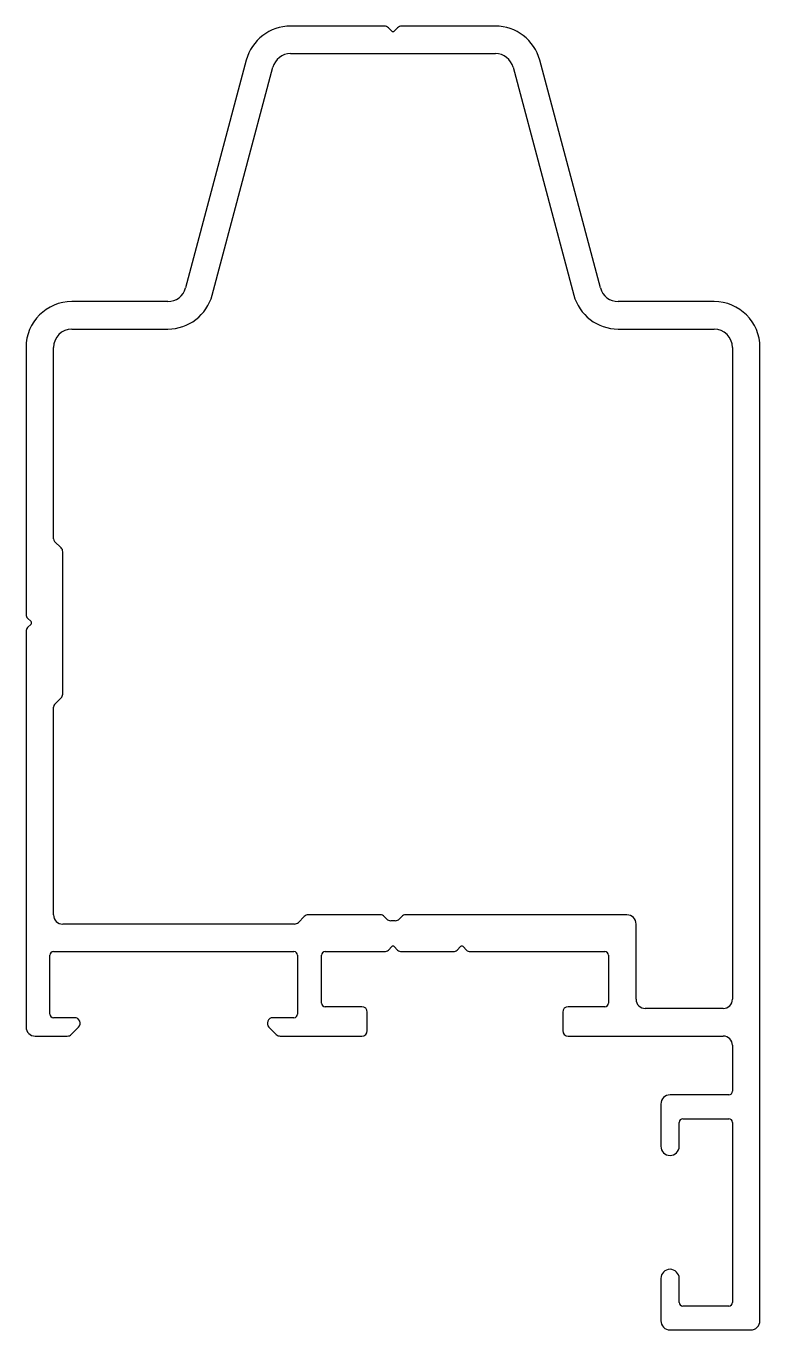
# Model space of a CAD drawing. Extents: x 3.6 to 43.6, y 2.1 to 73.1.
import ezdxf

# ---------------------------------------------------------------- set-up
doc = ezdxf.new("R2010")
doc.units = 0
doc.layers.get('0').update_dxf_attribs({"linetype": 'CONTINUOUS'})

msp = doc.modelspace()

# ---------------------------------------------------------------- linework, layer by layer
for p, q in [((23.15, 73.129), (18.036, 73.129)), ((23.545, 72.858), (23.362, 73.041)), ((23.869, 73.041), (23.686, 72.858)), ((29.195, 73.129), (24.081, 73.129)), ((15.621, 71.273), (12.313, 58.871)), ((18.036, 71.629), (29.195, 71.629)), ((34.917, 58.871), (31.61, 71.273)), ((13.763, 58.485), (17.07, 70.887)), ((30.161, 70.887), (33.468, 58.485)), ((11.347, 58.129), (6.115, 58.129)), ((41.115, 58.129), (35.884, 58.129)), ((6.115, 56.629), (11.347, 56.629)), ((35.884, 56.629), (41.115, 56.629)), ((3.615, 55.629), (3.615, 41.095)), ((5.115, 45.212), (5.115, 55.629)), ((42.115, 55.629), (42.115, 20.133)), ((43.615, 2.629), (43.615, 55.629)), ((5.528, 44.717), (5.174, 45.071)), ((5.615, 36.753), (5.616, 44.505)), ((3.703, 40.883), (3.886, 40.7)), ((3.886, 40.558), (3.703, 40.376)), ((3.615, 40.163), (3.615, 18.629)), ((5.174, 36.188), (5.528, 36.541)), ((5.115, 24.729), (5.115, 36.046)), ((18.244, 24.229), (5.615, 24.229)), ((18.78, 24.641), (18.456, 24.317)), ((22.925, 24.733), (18.991, 24.733)), ((23.277, 24.502), (23.136, 24.643)), ((23.741, 24.414), (23.489, 24.414)), ((24.094, 24.643), (23.953, 24.502)), ((36.365, 24.733), (24.306, 24.733)), ((36.865, 20.133), (36.865, 24.233)), ((5.115, 22.729), (18.215, 22.729)), ((19.915, 22.729), (23.15, 22.729)), ((23.362, 22.817), (23.545, 23)), ((23.686, 23), (23.869, 22.817)), ((24.081, 22.729), (26.9, 22.729)), ((27.112, 22.817), (27.295, 23)), ((27.436, 23), (27.619, 22.817)), ((27.831, 22.729), (35.165, 22.729)), ((4.915, 19.329), (4.915, 22.529)), ((18.415, 22.529), (18.415, 19.329)), ((19.715, 19.929), (19.715, 22.529)), ((35.365, 22.529), (35.365, 19.929)), ((21.915, 19.729), (19.915, 19.729)), ((22.215, 18.429), (22.215, 19.429)), ((32.865, 19.429), (32.865, 18.429)), ((35.165, 19.729), (33.165, 19.729)), ((41.615, 19.633), (37.365, 19.633)), ((6.265, 19.129), (5.115, 19.129)), ((6.078, 18.217), (6.478, 18.617)), ((16.853, 18.617), (17.253, 18.217)), ((18.215, 19.129), (17.065, 19.129)), ((4.115, 18.129), (5.865, 18.129)), ((17.465, 18.129), (21.915, 18.129)), ((33.165, 18.129), (41.615, 18.129)), ((42.115, 17.629), (42.115, 15.129)), ((41.915, 14.929), (38.715, 14.929)), ((38.215, 14.429), (38.215, 12.129)), ((39.415, 13.629), (41.915, 13.629)), ((39.215, 12.129), (39.215, 13.429)), ((42.115, 13.429), (42.115, 3.629)), ((38.215, 4.929), (38.215, 2.629)), ((39.215, 3.629), (39.215, 4.929)), ((41.915, 3.429), (39.415, 3.429)), ((38.715, 2.129), (43.115, 2.129))]:
    msp.add_line(p, q)
for centre, radius, start, end in [((18.036, 70.629), 2.5, 90, 165.06858), ((23.15, 72.829), 0.3, 45, 90), ((23.615, 72.929), 0.1, 225, 315), ((24.081, 72.829), 0.3, 90, 135), ((29.195, 70.629), 2.5, 14.93142, 90), ((18.036, 70.629), 1, 90, 165.06858), ((29.195, 70.629), 1, 14.93142, 90), ((11.347, 59.129), 1, 270, 345.06858), ((11.347, 59.129), 2.5, 270, 345.06858), ((35.884, 59.129), 2.5, 194.93142, 270), ((35.884, 59.129), 1, 194.93142, 270), ((6.115, 55.629), 2.5, 90, 180), ((41.115, 55.629), 2.5, 0, 90), ((6.115, 55.629), 1, 90, 180), ((41.115, 55.629), 1, 0, 90), ((5.315, 45.212), 0.2, 180.0377, 225.0377), ((5.316, 44.505), 0.3, 359.99916, 44.99916), ((3.915, 41.095), 0.3, 180, 225), ((3.815, 40.629), 0.1, 315, 45), ((3.915, 40.163), 0.3, 135, 180), ((5.315, 36.753), 0.3, 314.99916, 359.99916), ((5.315, 36.046), 0.2, 134.99916, 179.99916), ((5.615, 24.729), 0.5, 180, 270), ((18.244, 24.529), 0.3, 270.01722, 315.01722), ((18.996, 24.433), 0.3, 91.04609, 136.04609), ((22.922, 24.433), 0.3, 44.47171, 89.47171), ((23.489, 24.714), 0.3, 225, 270), ((23.741, 24.714), 0.3, 270, 315), ((24.308, 24.433), 0.3, 90.52829, 135.52829), ((36.365, 24.233), 0.5, 0, 90), ((5.115, 22.529), 0.2, 90, 180), ((18.215, 22.529), 0.2, 360, 90), ((19.915, 22.529), 0.2, 90, 180), ((23.15, 23.029), 0.3, 270, 315), ((23.615, 22.929), 0.1, 45, 135), ((24.081, 23.029), 0.3, 225, 270), ((26.9, 23.029), 0.3, 270, 315), ((27.365, 22.929), 0.1, 45, 135), ((27.831, 23.029), 0.3, 225, 270), ((35.165, 22.529), 0.2, 360, 90), ((19.915, 19.929), 0.2, 180, 270), ((35.165, 19.929), 0.2, 270, 0), ((37.365, 20.133), 0.5, 180, 270), ((41.615, 20.133), 0.5, 269.96729, 0.00025), ((5.115, 19.329), 0.2, 180, 270), ((18.215, 19.329), 0.2, 270, 0), ((21.915, 19.429), 0.3, 0, 90), ((33.165, 19.429), 0.3, 90, 180), ((4.115, 18.629), 0.5, 180, 270), ((6.265, 18.829), 0.3, 315, 90), ((17.065, 18.829), 0.3, 90, 225), ((5.865, 18.429), 0.3, 270, 315), ((17.465, 18.429), 0.3, 225, 270), ((21.915, 18.429), 0.3, 270, 0), ((33.165, 18.429), 0.3, 180, 270), ((41.615, 17.629), 0.5, 360, 90), ((38.715, 14.429), 0.5, 90, 180), ((41.915, 15.129), 0.2, 270, 0), ((39.415, 13.429), 0.2, 90, 180), ((41.915, 13.429), 0.2, 0, 90), ((38.715, 12.129), 0.5, 180, 0), ((38.715, 4.929), 0.5, 0, 180), ((39.415, 3.629), 0.2, 180, 270), ((41.915, 3.629), 0.2, 270, 0), ((38.715, 2.629), 0.5, 180, 270), ((43.115, 2.629), 0.5, 270, 0)]:
    msp.add_arc(centre, radius, start, end)

doc.saveas('drawing.dxf')
